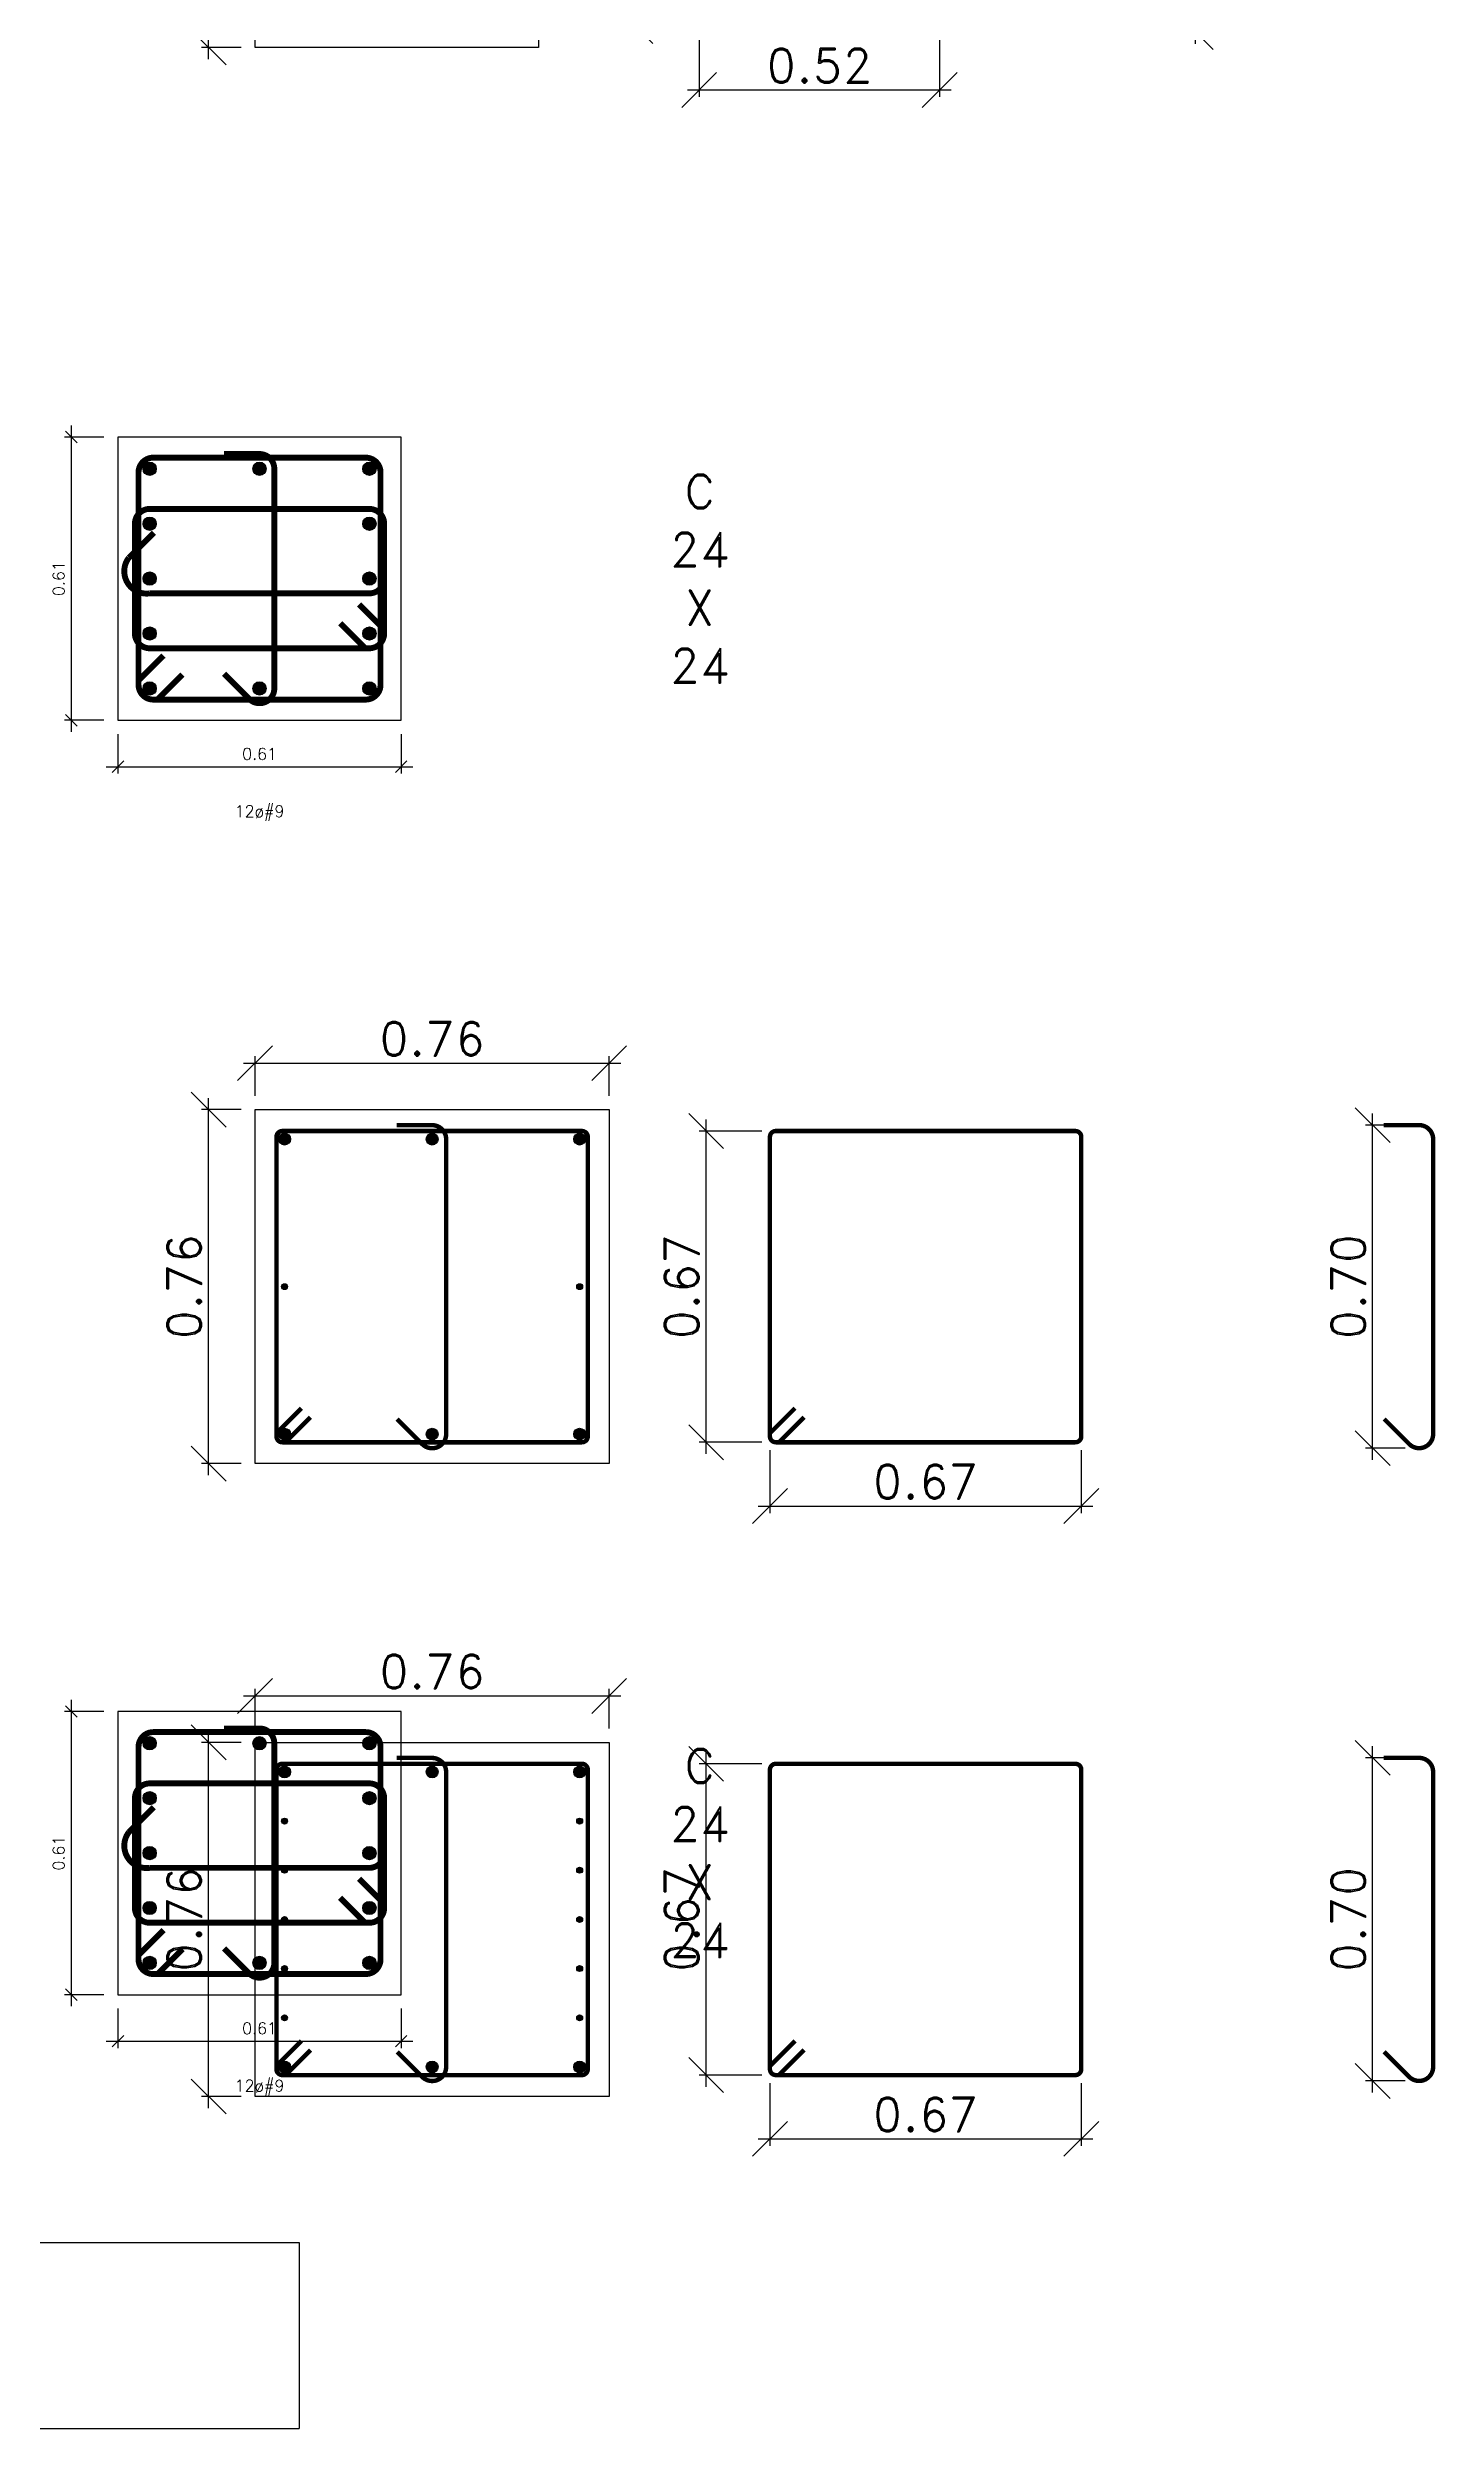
# Model space of a CAD drawing. Header units: inches. Extents: x 2674 to 28325, y -8016 to 21827.
# Drawn here: x 11544 to 11693.3, y -2273.3 to -2017.1 of the extents above; entities that cross this region are included whole.
import ezdxf

# ---------------------------------------------------------------- set-up
doc = ezdxf.new("R2010")
doc.units = ezdxf.units.IN
doc.header["$MEASUREMENT"] = 0
for name, color, linetype in [('Beam', 3, 'Continuous'), ('Column elevation contorno', 7, 'Continuous'), ('Columns', 5, 'Continuous'), ('Dimensions', 7, 'Continuous'), ('Porticos', 7, 'Continuous'), ('Rebar long', 5, 'Continuous'), ('Rebar tie', 4, 'Continuous'), ('Texts', 7, 'Continuous')]:
    doc.layers.add(name, color=color, linetype=linetype)
doc.layers.add('Beam torsion rebar', color=7, linetype='Continuous', true_color=0xaf0000)
doc.styles.add('Letra', font='romand.shx')
doc.dimstyles.new('Dimension', dxfattribs={"dimscale": 0.083333, "dimtxt": 0.025, "dimasz": 0.025, "dimexe": 0.015, "dimexo": 0.03, "dimgap": 0.015, "dimtad": 1, "dimdec": 1, "dimzin": 0, "dimdsep": 46, "dimlunit": 4, "dimtxsty": 'Letra', "dimblk": 'OBLIQUE', "dimcen": 0.015, "dimdle": 0.025, "dimclrd": 256, "dimclre": 1, "dimclrt": 4, "dimadec": 0, "dimazin": 0, "dimtfac": 1, "dimtdec": 1, "dimtofl": 0, "dimtmove": 0, "dimatfit": 3, "dimfxl": 1, "dimtolj": 1, "dimtzin": 0, "dimarcsym": 0})

# ---------------------------------------------------------------- blocks, each defined once
blk = doc.blocks.new('_Oblique')
at = {"color": 0, "linetype": 'ByBlock', "lineweight": -2}
blk.add_line((-0.5, -0.5), (0.5, 0.5), dxfattribs=at)
blk = doc.blocks.new('*D28')
at = {"linetype": 'ByBlock', "lineweight": -2, "transparency": 16777216}
blk.add_line((-0.4048, -0.3298), (-0.4048, 0.3298), dxfattribs=at)
at = {"color": 1, "linetype": 'ByBlock', "lineweight": -2, "transparency": 16777216}
for p, q in [((-0.3348, 0.3048), (-0.4198, 0.3048)), ((-0.3348, -0.3048), (-0.4198, -0.3048))]:
    blk.add_line(p, q, dxfattribs=at)
at = {"layer": 'Defpoints', "transparency": 16777216}
for p in [(-0.4048, 0.3048), (-0.3048, 0.3048), (-0.3048, -0.3048)]:
    blk.add_point(p, dxfattribs=at)
at = {"lineweight": -2, "transparency": 16777216, "xscale": 0.025, "yscale": 0.025, "zscale": 0.025}
for p, rotation in [((-0.4048, 0.3048), 90), ((-0.4048, -0.3048), 270)]:
    blk.add_blockref('_Oblique', p, dxfattribs=dict(at, rotation=rotation))
at = {"color": 4, "transparency": 16777216, "insert": (-0.4198, 0), "char_height": 0.025, "attachment_point": 8, "rotation": 90, "style": 'Letra'}
blk.add_mtext('0.61', dxfattribs=at)
blk = doc.blocks.new('*D29')
at = {"color": 1, "linetype": 'ByBlock', "lineweight": -2, "transparency": 16777216}
for p, q in [((-0.3048, -0.3348), (-0.3048, -0.4198)), ((0.3048, -0.3348), (0.3048, -0.4198))]:
    blk.add_line(p, q, dxfattribs=at)
at = {"linetype": 'ByBlock', "lineweight": -2, "transparency": 16777216}
blk.add_line((-0.3298, -0.4048), (0.3298, -0.4048), dxfattribs=at)
at = {"layer": 'Defpoints', "transparency": 16777216}
for p in [(-0.3048, -0.3048), (0.3048, -0.3048), (0.3048, -0.4048)]:
    blk.add_point(p, dxfattribs=at)
at = {"lineweight": -2, "transparency": 16777216, "xscale": 0.025, "yscale": 0.025, "zscale": 0.025, "rotation": 180}
blk.add_blockref('_Oblique', (-0.3048, -0.4048), dxfattribs=at)
at = {"lineweight": -2, "transparency": 16777216, "xscale": 0.025, "yscale": 0.025, "zscale": 0.025}
blk.add_blockref('_Oblique', (0.3048, -0.4048), dxfattribs=at)
at = {"color": 4, "transparency": 16777216, "insert": (0, -0.3898), "char_height": 0.025, "attachment_point": 8, "style": 'Letra'}
blk.add_mtext('0.61', dxfattribs=at)
blk = doc.blocks.new('#9')
blk.add_hatch(color=256).paths.add_polyline_path([(0.0143, 0, 1), (-0.0143, 0, 1)])
at = {"color": 0}
blk.add_circle((0, 0), 0.0143, dxfattribs=at)
blk = doc.blocks.new('*D239')
at = {"linetype": 'ByBlock', "lineweight": -2, "transparency": 16777216}
blk.add_line((733.5078, 5.5864), (734.1674, 5.5864), dxfattribs=at)
at = {"color": 1, "linetype": 'ByBlock', "lineweight": -2, "transparency": 16777216}
for p, q in [((733.5328, 5.5164), (733.5328, 5.6014)), ((734.1424, 5.5164), (734.1424, 5.6014))]:
    blk.add_line(p, q, dxfattribs=at)
at = {"layer": 'Defpoints', "transparency": 16777216}
for p in [(734.1424, 5.5864), (733.5328, 5.4864), (734.1424, 5.4864)]:
    blk.add_point(p, dxfattribs=at)
at = {"lineweight": -2, "transparency": 16777216, "xscale": 0.075, "yscale": 0.075, "zscale": 0.075, "rotation": 180}
blk.add_blockref('_Oblique', (733.5328, 5.5864), dxfattribs=at)
at = {"lineweight": -2, "transparency": 16777216, "xscale": 0.075, "yscale": 0.075, "zscale": 0.075}
blk.add_blockref('_Oblique', (734.1424, 5.5864), dxfattribs=at)
at = {"color": 4, "transparency": 16777216, "insert": (733.8376, 5.6014), "char_height": 0.075, "attachment_point": 8, "style": 'Letra'}
blk.add_mtext('0.61', dxfattribs=at)
blk = doc.blocks.new('*D240')
at = {"color": 1, "linetype": 'ByBlock', "lineweight": -2, "transparency": 16777216}
for p, q in [((733.5028, 5.4864), (733.4178, 5.4864)), ((733.5028, 4.7244), (733.4178, 4.7244))]:
    blk.add_line(p, q, dxfattribs=at)
at = {"linetype": 'ByBlock', "lineweight": -2, "transparency": 16777216}
blk.add_line((733.4328, 4.6994), (733.4328, 5.5114), dxfattribs=at)
at = {"layer": 'Defpoints', "transparency": 16777216}
for p in [(733.5328, 5.4864), (733.4328, 4.7244), (733.5328, 4.7244)]:
    blk.add_point(p, dxfattribs=at)
at = {"lineweight": -2, "transparency": 16777216, "xscale": 0.075, "yscale": 0.075, "zscale": 0.075}
for p, rotation in [((733.4328, 5.4864), 90), ((733.4328, 4.7244), 270)]:
    blk.add_blockref('_Oblique', p, dxfattribs=dict(at, rotation=rotation))
at = {"color": 4, "transparency": 16777216, "insert": (733.4178, 5.1054), "char_height": 0.075, "attachment_point": 8, "rotation": 90, "style": 'Letra'}
blk.add_mtext('0.76', dxfattribs=at)
blk = doc.blocks.new('#4')
h = blk.add_hatch(color=256)
edge = h.paths.add_edge_path()
edge.add_arc((0, 0), 0.00635, 0, 360)
at = {"color": 0}
blk.add_circle((0, 0), 0.00635, dxfattribs=at)
blk = doc.blocks.new('#8')
blk.add_hatch(color=256).paths.add_polyline_path([(0.0127, 0, 1), (-0.0127, 0, 1)])
at = {"color": 0}
blk.add_circle((0, 0), 0.0127, dxfattribs=at)
blk = doc.blocks.new('*D241')
at = {"color": 1, "linetype": 'ByBlock', "lineweight": -2, "transparency": 16777216}
for p, q in [((735.6268, 5.4531), (735.5418, 5.4531)), ((735.6268, 4.7577), (735.5418, 4.7577))]:
    blk.add_line(p, q, dxfattribs=at)
at = {"linetype": 'ByBlock', "lineweight": -2, "transparency": 16777216}
blk.add_line((735.5568, 4.7327), (735.5568, 5.4781), dxfattribs=at)
at = {"layer": 'Defpoints', "transparency": 16777216}
for p in [(735.5568, 5.4531), (735.6568, 5.4531), (735.6568, 4.7577)]:
    blk.add_point(p, dxfattribs=at)
at = {"lineweight": -2, "transparency": 16777216, "xscale": 0.075, "yscale": 0.075, "zscale": 0.075}
for p, rotation in [((735.5568, 5.4531), 90), ((735.5568, 4.7577), 270)]:
    blk.add_blockref('_Oblique', p, dxfattribs=dict(at, rotation=rotation))
at = {"color": 4, "transparency": 16777216, "insert": (735.5418, 5.1054), "char_height": 0.075, "attachment_point": 8, "rotation": 90, "style": 'Letra'}
blk.add_mtext('0.70', dxfattribs=at)
blk = doc.blocks.new('*D242')
at = {"color": 1, "linetype": 'ByBlock', "lineweight": -2, "transparency": 16777216}
for p, q in [((734.4711, 5.4404), (734.3361, 5.4404)), ((734.4711, 4.7704), (734.3361, 4.7704))]:
    blk.add_line(p, q, dxfattribs=at)
at = {"linetype": 'ByBlock', "lineweight": -2, "transparency": 16777216}
blk.add_line((734.3511, 4.7454), (734.3511, 5.4654), dxfattribs=at)
at = {"layer": 'Defpoints', "transparency": 16777216}
for p in [(734.3511, 5.4404), (734.5011, 5.4404), (734.5011, 4.7704)]:
    blk.add_point(p, dxfattribs=at)
at = {"lineweight": -2, "transparency": 16777216, "xscale": 0.075, "yscale": 0.075, "zscale": 0.075}
for p, rotation in [((734.3511, 5.4404), 90), ((734.3511, 4.7704), 270)]:
    blk.add_blockref('_Oblique', p, dxfattribs=dict(at, rotation=rotation))
at = {"color": 4, "transparency": 16777216, "insert": (734.3361, 5.1054), "char_height": 0.075, "attachment_point": 8, "rotation": 90, "style": 'Letra'}
blk.add_mtext('0.67', dxfattribs=at)
blk = doc.blocks.new('*D243')
at = {"color": 1, "linetype": 'ByBlock', "lineweight": -2, "transparency": 16777216}
for p, q in [((734.4884, 4.7531), (734.4884, 4.6181)), ((735.006, 4.7531), (735.006, 4.6181))]:
    blk.add_line(p, q, dxfattribs=at)
at = {"linetype": 'ByBlock', "lineweight": -2, "transparency": 16777216}
blk.add_line((734.4634, 4.6331), (735.031, 4.6331), dxfattribs=at)
at = {"layer": 'Defpoints', "transparency": 16777216}
for p in [(734.4884, 4.7831), (735.006, 4.7831), (735.006, 4.6331)]:
    blk.add_point(p, dxfattribs=at)
at = {"lineweight": -2, "transparency": 16777216, "xscale": 0.075, "yscale": 0.075, "zscale": 0.075, "rotation": 180}
blk.add_blockref('_Oblique', (734.4884, 4.6331), dxfattribs=at)
at = {"lineweight": -2, "transparency": 16777216, "xscale": 0.075, "yscale": 0.075, "zscale": 0.075}
blk.add_blockref('_Oblique', (735.006, 4.6331), dxfattribs=at)
at = {"color": 4, "transparency": 16777216, "insert": (734.7472, 4.6481), "char_height": 0.075, "attachment_point": 8, "style": 'Letra'}
blk.add_mtext('0.52', dxfattribs=at)
blk = doc.blocks.new('*D258')
at = {"linetype": 'ByBlock', "lineweight": -2, "transparency": 16777216}
blk.add_line((733.5078, 2.5384), (734.3198, 2.5384), dxfattribs=at)
at = {"color": 1, "linetype": 'ByBlock', "lineweight": -2, "transparency": 16777216}
for p, q in [((733.5328, 2.4684), (733.5328, 2.5534)), ((734.2948, 2.4684), (734.2948, 2.5534))]:
    blk.add_line(p, q, dxfattribs=at)
at = {"layer": 'Defpoints', "transparency": 16777216}
for p in [(734.2948, 2.5384), (733.5328, 2.4384), (734.2948, 2.4384)]:
    blk.add_point(p, dxfattribs=at)
at = {"lineweight": -2, "transparency": 16777216, "xscale": 0.075, "yscale": 0.075, "zscale": 0.075, "rotation": 180}
blk.add_blockref('_Oblique', (733.5328, 2.5384), dxfattribs=at)
at = {"lineweight": -2, "transparency": 16777216, "xscale": 0.075, "yscale": 0.075, "zscale": 0.075}
blk.add_blockref('_Oblique', (734.2948, 2.5384), dxfattribs=at)
at = {"color": 4, "transparency": 16777216, "insert": (733.9138, 2.5534), "char_height": 0.075, "attachment_point": 8, "style": 'Letra'}
blk.add_mtext('0.76', dxfattribs=at)
blk = doc.blocks.new('*D259')
at = {"linetype": 'ByBlock', "lineweight": -2, "transparency": 16777216}
blk.add_line((733.4328, 1.6514), (733.4328, 2.4634), dxfattribs=at)
at = {"color": 1, "linetype": 'ByBlock', "lineweight": -2, "transparency": 16777216}
for p, q in [((733.5028, 2.4384), (733.4178, 2.4384)), ((733.5028, 1.6764), (733.4178, 1.6764))]:
    blk.add_line(p, q, dxfattribs=at)
at = {"layer": 'Defpoints', "transparency": 16777216}
for p in [(733.5328, 2.4384), (733.4328, 1.6764), (733.5328, 1.6764)]:
    blk.add_point(p, dxfattribs=at)
at = {"lineweight": -2, "transparency": 16777216, "xscale": 0.075, "yscale": 0.075, "zscale": 0.075}
for p, rotation in [((733.4328, 2.4384), 90), ((733.4328, 1.6764), 270)]:
    blk.add_blockref('_Oblique', p, dxfattribs=dict(at, rotation=rotation))
at = {"color": 4, "transparency": 16777216, "insert": (733.4178, 2.0574), "char_height": 0.075, "attachment_point": 8, "rotation": 90, "style": 'Letra'}
blk.add_mtext('0.76', dxfattribs=at)
blk = doc.blocks.new('*D260')
at = {"linetype": 'ByBlock', "lineweight": -2, "transparency": 16777216}
blk.add_line((735.9378, 1.6847), (735.9378, 2.4301), dxfattribs=at)
at = {"color": 1, "linetype": 'ByBlock', "lineweight": -2, "transparency": 16777216}
for p, q in [((736.0078, 2.4051), (735.9228, 2.4051)), ((736.0078, 1.7097), (735.9228, 1.7097))]:
    blk.add_line(p, q, dxfattribs=at)
at = {"layer": 'Defpoints', "transparency": 16777216}
for p in [(735.9378, 2.4051), (736.0378, 2.4051), (736.0378, 1.7097)]:
    blk.add_point(p, dxfattribs=at)
at = {"lineweight": -2, "transparency": 16777216, "xscale": 0.075, "yscale": 0.075, "zscale": 0.075}
for p, rotation in [((735.9378, 2.4051), 90), ((735.9378, 1.7097), 270)]:
    blk.add_blockref('_Oblique', p, dxfattribs=dict(at, rotation=rotation))
at = {"color": 4, "transparency": 16777216, "insert": (735.9228, 2.0574), "char_height": 0.075, "attachment_point": 8, "rotation": 90, "style": 'Letra'}
blk.add_mtext('0.70', dxfattribs=at)
blk = doc.blocks.new('*D261')
at = {"linetype": 'ByBlock', "lineweight": -2, "transparency": 16777216}
blk.add_line((734.5035, 1.6974), (734.5035, 2.4174), dxfattribs=at)
at = {"color": 1, "linetype": 'ByBlock', "lineweight": -2, "transparency": 16777216}
for p, q in [((734.6235, 2.3924), (734.4885, 2.3924)), ((734.6235, 1.7224), (734.4885, 1.7224))]:
    blk.add_line(p, q, dxfattribs=at)
at = {"layer": 'Defpoints', "transparency": 16777216}
for p in [(734.5035, 2.3924), (734.6535, 2.3924), (734.6535, 1.7224)]:
    blk.add_point(p, dxfattribs=at)
at = {"lineweight": -2, "transparency": 16777216, "xscale": 0.075, "yscale": 0.075, "zscale": 0.075}
for p, rotation in [((734.5035, 2.3924), 90), ((734.5035, 1.7224), 270)]:
    blk.add_blockref('_Oblique', p, dxfattribs=dict(at, rotation=rotation))
at = {"color": 4, "transparency": 16777216, "insert": (734.4885, 2.0574), "char_height": 0.075, "attachment_point": 8, "rotation": 90, "style": 'Letra'}
blk.add_mtext('0.67', dxfattribs=at)
blk = doc.blocks.new('*D262')
at = {"color": 1, "linetype": 'ByBlock', "lineweight": -2, "transparency": 16777216}
for p, q in [((734.6408, 1.7051), (734.6408, 1.5701)), ((735.3108, 1.7051), (735.3108, 1.5701))]:
    blk.add_line(p, q, dxfattribs=at)
at = {"linetype": 'ByBlock', "lineweight": -2, "transparency": 16777216}
blk.add_line((734.6158, 1.5851), (735.3358, 1.5851), dxfattribs=at)
at = {"layer": 'Defpoints', "transparency": 16777216}
for p in [(734.6408, 1.7351), (735.3108, 1.7351), (735.3108, 1.5851)]:
    blk.add_point(p, dxfattribs=at)
at = {"lineweight": -2, "transparency": 16777216, "xscale": 0.075, "yscale": 0.075, "zscale": 0.075, "rotation": 180}
blk.add_blockref('_Oblique', (734.6408, 1.5851), dxfattribs=at)
at = {"lineweight": -2, "transparency": 16777216, "xscale": 0.075, "yscale": 0.075, "zscale": 0.075}
blk.add_blockref('_Oblique', (735.3108, 1.5851), dxfattribs=at)
at = {"color": 4, "transparency": 16777216, "insert": (734.9758, 1.6001), "char_height": 0.075, "attachment_point": 8, "style": 'Letra'}
blk.add_mtext('0.67', dxfattribs=at)
blk = doc.blocks.new('*D263')
at = {"color": 1, "linetype": 'ByBlock', "lineweight": -2, "transparency": 16777216}
for p, q in [((733.5328, 1.1064), (733.5328, 1.1914)), ((734.2948, 1.1064), (734.2948, 1.1914))]:
    blk.add_line(p, q, dxfattribs=at)
at = {"linetype": 'ByBlock', "lineweight": -2, "transparency": 16777216}
blk.add_line((733.5078, 1.1764), (734.3198, 1.1764), dxfattribs=at)
at = {"layer": 'Defpoints', "transparency": 16777216}
for p in [(734.2948, 1.1764), (733.5328, 1.0764), (734.2948, 1.0764)]:
    blk.add_point(p, dxfattribs=at)
at = {"lineweight": -2, "transparency": 16777216, "xscale": 0.075, "yscale": 0.075, "zscale": 0.075, "rotation": 180}
blk.add_blockref('_Oblique', (733.5328, 1.1764), dxfattribs=at)
at = {"lineweight": -2, "transparency": 16777216, "xscale": 0.075, "yscale": 0.075, "zscale": 0.075}
blk.add_blockref('_Oblique', (734.2948, 1.1764), dxfattribs=at)
at = {"color": 4, "transparency": 16777216, "insert": (733.9138, 1.1914), "char_height": 0.075, "attachment_point": 8, "style": 'Letra'}
blk.add_mtext('0.76', dxfattribs=at)
blk = doc.blocks.new('*D264')
at = {"color": 1, "linetype": 'ByBlock', "lineweight": -2, "transparency": 16777216}
for p, q in [((733.5028, 1.0764), (733.4178, 1.0764)), ((733.5028, 0.3144), (733.4178, 0.3144))]:
    blk.add_line(p, q, dxfattribs=at)
at = {"linetype": 'ByBlock', "lineweight": -2, "transparency": 16777216}
blk.add_line((733.4328, 0.2894), (733.4328, 1.1014), dxfattribs=at)
at = {"layer": 'Defpoints', "transparency": 16777216}
for p in [(733.5328, 1.0764), (733.4328, 0.3144), (733.5328, 0.3144)]:
    blk.add_point(p, dxfattribs=at)
at = {"lineweight": -2, "transparency": 16777216, "xscale": 0.075, "yscale": 0.075, "zscale": 0.075}
for p, rotation in [((733.4328, 1.0764), 90), ((733.4328, 0.3144), 270)]:
    blk.add_blockref('_Oblique', p, dxfattribs=dict(at, rotation=rotation))
at = {"color": 4, "transparency": 16777216, "insert": (733.4178, 0.6954), "char_height": 0.075, "attachment_point": 8, "rotation": 90, "style": 'Letra'}
blk.add_mtext('0.76', dxfattribs=at)
blk = doc.blocks.new('*D265')
at = {"color": 1, "linetype": 'ByBlock', "lineweight": -2, "transparency": 16777216}
for p, q in [((736.0078, 1.0431), (735.9228, 1.0431)), ((736.0078, 0.3477), (735.9228, 0.3477))]:
    blk.add_line(p, q, dxfattribs=at)
at = {"linetype": 'ByBlock', "lineweight": -2, "transparency": 16777216}
blk.add_line((735.9378, 0.3227), (735.9378, 1.0681), dxfattribs=at)
at = {"layer": 'Defpoints', "transparency": 16777216}
for p in [(735.9378, 1.0431), (736.0378, 1.0431), (736.0378, 0.3477)]:
    blk.add_point(p, dxfattribs=at)
at = {"lineweight": -2, "transparency": 16777216, "xscale": 0.075, "yscale": 0.075, "zscale": 0.075}
for p, rotation in [((735.9378, 1.0431), 90), ((735.9378, 0.3477), 270)]:
    blk.add_blockref('_Oblique', p, dxfattribs=dict(at, rotation=rotation))
at = {"color": 4, "transparency": 16777216, "insert": (735.9228, 0.6954), "char_height": 0.075, "attachment_point": 8, "rotation": 90, "style": 'Letra'}
blk.add_mtext('0.70', dxfattribs=at)
blk = doc.blocks.new('*D266')
at = {"color": 1, "linetype": 'ByBlock', "lineweight": -2, "transparency": 16777216}
for p, q in [((734.6235, 1.0304), (734.4885, 1.0304)), ((734.6235, 0.3604), (734.4885, 0.3604))]:
    blk.add_line(p, q, dxfattribs=at)
at = {"linetype": 'ByBlock', "lineweight": -2, "transparency": 16777216}
blk.add_line((734.5035, 0.3354), (734.5035, 1.0554), dxfattribs=at)
at = {"layer": 'Defpoints', "transparency": 16777216}
for p in [(734.5035, 1.0304), (734.6535, 1.0304), (734.6535, 0.3604)]:
    blk.add_point(p, dxfattribs=at)
at = {"lineweight": -2, "transparency": 16777216, "xscale": 0.075, "yscale": 0.075, "zscale": 0.075}
for p, rotation in [((734.5035, 1.0304), 90), ((734.5035, 0.3604), 270)]:
    blk.add_blockref('_Oblique', p, dxfattribs=dict(at, rotation=rotation))
at = {"color": 4, "transparency": 16777216, "insert": (734.4885, 0.6954), "char_height": 0.075, "attachment_point": 8, "rotation": 90, "style": 'Letra'}
blk.add_mtext('0.67', dxfattribs=at)
blk = doc.blocks.new('*D267')
at = {"color": 1, "linetype": 'ByBlock', "lineweight": -2, "transparency": 16777216}
for p, q in [((734.6408, 0.3431), (734.6408, 0.2081)), ((735.3108, 0.3431), (735.3108, 0.2081))]:
    blk.add_line(p, q, dxfattribs=at)
at = {"linetype": 'ByBlock', "lineweight": -2, "transparency": 16777216}
blk.add_line((734.6158, 0.2231), (735.3358, 0.2231), dxfattribs=at)
at = {"layer": 'Defpoints', "transparency": 16777216}
for p in [(734.6408, 0.3731), (735.3108, 0.3731), (735.3108, 0.2231)]:
    blk.add_point(p, dxfattribs=at)
at = {"lineweight": -2, "transparency": 16777216, "xscale": 0.075, "yscale": 0.075, "zscale": 0.075, "rotation": 180}
blk.add_blockref('_Oblique', (734.6408, 0.2231), dxfattribs=at)
at = {"lineweight": -2, "transparency": 16777216, "xscale": 0.075, "yscale": 0.075, "zscale": 0.075}
blk.add_blockref('_Oblique', (735.3108, 0.2231), dxfattribs=at)
at = {"color": 4, "transparency": 16777216, "insert": (734.9758, 0.2381), "char_height": 0.075, "attachment_point": 8, "style": 'Letra'}
blk.add_mtext('0.67', dxfattribs=at)
blk = doc.blocks.new('C 24 X 24')
at = {"layer": 'Columns'}
blk.add_lwpolyline([(-0.3048, -0.3048), (0.3048, -0.3048), (0.3048, 0.3048), (-0.3048, 0.3048)], close=True, dxfattribs=at)
at = {"layer": 'Rebar tie'}
for points in [[(-0.2065, -0.1657, 0.0127, 0.0127, 0), (-0.2604, -0.2196, 0.0127, 0.0127, 0), (-0.2604, -0.2286, 0.0127, 0.0127, 0.414214), (-0.2286, -0.2604, 0.0127, 0.0127, 0), (0.2286, -0.2604, 0.0127, 0.0127, 0.414214), (0.2604, -0.2286, 0.0127, 0.0127, 0), (0.2604, 0.2286, 0.0127, 0.0127, 0.414214), (0.2286, 0.2604, 0.0127, 0.0127, 0), (-0.2286, 0.2604, 0.0127, 0.0127, 0.414214), (-0.2604, 0.2286, 0.0127, 0.0127, 0), (-0.2604, -0.2286, 0.0127, 0.0127, 0.414214), (-0.2286, -0.2604, 0.0127, 0.0127, 0), (-0.2196, -0.2604, 0.0127, 0.0127, 0), (-0.1657, -0.2065, 0.0127, 0.0127, 0)], [(-0.0763, -0.205, 0.0127, 0.0127, 0), (-0.0225, -0.2589, 0.0127, 0.0127, 0.668179), (0.0318, -0.2364, 0.0127, 0.0127, 0), (0.0318, 0.2364, 0.0127, 0.0127, 0.414214), (0, 0.2682, 0.0127, 0.0127, 0), (-0.0762, 0.2682, 0.0127, 0.0127, 0)], [(0.2143, -0.0554, 0.0127, 0.0127, 0), (0.2682, -0.1092, 0.0127, 0.0127, 0), (0.2682, -0.1182, 0.0127, 0.0127, -0.414214), (0.2364, -0.15, 0.0127, 0.0127, 0), (-0.2364, -0.15, 0.0127, 0.0127, -0.414214), (-0.2682, -0.1182, 0.0127, 0.0127, 0), (-0.2682, 0.1182, 0.0127, 0.0127, -0.414214), (-0.2364, 0.15, 0.0127, 0.0127, 0), (0.2364, 0.15, 0.0127, 0.0127, -0.414214), (0.2682, 0.1182, 0.0127, 0.0127, 0), (0.2682, -0.1182, 0.0127, 0.0127, -0.414214), (0.2364, -0.15, 0.0127, 0.0127, 0), (0.2275, -0.15, 0.0127, 0.0127, 0), (0.1736, -0.0961, 0.0127, 0.0127, 0)], [(-0.2275, 0.0988, 0.0127, 0.0127, 0), (-0.2813, 0.0449, 0.0127, 0.0127, 0.668179), (-0.2364, -0.0318, 0.0127, 0.0127, 0), (0.2364, -0.0318, 0.0127, 0.0127, 0.414214), (0.2682, 0, 0.0127, 0.0127, 0), (0.2682, 0.0762, 0.0127, 0.0127, 0)]]:
    blk.add_lwpolyline(points, format="xyseb", dxfattribs=at)
at = {"layer": 'Rebar long', "color": 0}
for p in [(-0.2364, 0.2364), (0, 0.2364), (0.2364, 0.2364), (-0.2364, 0.1182), (0.2364, 0.1182), (-0.2364, 0), (0.2364, 0), (-0.2364, -0.1182), (0.2364, -0.1182), (-0.2364, -0.2364), (0, -0.2364), (0.2364, -0.2364)]:
    blk.add_blockref('#9', p, dxfattribs=at)
at = {"layer": 'Texts', "insert": (0, -0.5048), "char_height": 0.025, "width": 0.056717, "attachment_point": 5, "style": 'Letra'}
blk.add_mtext('12ø#9', dxfattribs=at)
at = {"layer": 'Dimensions'}
for p2, distance, picture, middle in [((-0.3048, 0.3048), 0.1, '*D28', (-0.4048, 0)), ((0.3048, -0.3048), -0.1, '*D29', (0, -0.4048))]:
    dim = blk.add_aligned_dim(p1=(-0.3048, -0.3048), p2=p2, distance=distance, dimstyle='Dimension', override={"dimtxt": 0.025, "dimasz": 0.025, "dimpost": '<>'}, dxfattribs=at)
    dim.commit()
    dim.dimension.update_dxf_attribs({"geometry": picture, "text_midpoint": middle})
blk = doc.blocks.new('B33-B34-B35-B36-Story1- SECT')
at = {"layer": 'Beam'}
blk.add_lwpolyline([(733.5328, 5.4864), (734.1424, 5.4864), (734.1424, 4.7244), (733.5328, 4.7244)], close=True, dxfattribs=at)
at = {"layer": 'Rebar tie'}
for points in [[(733.6327, 4.8438, 0.00953, 0.00953, 0), (733.5788, 4.7899, 0.00953, 0.00953, 0), (733.5788, 4.7831, 0.00953, 0.00953, 0.414214), (733.5915, 4.7704, 0.00953, 0.00953, 0), (734.0837, 4.7704, 0.00953, 0.00953, 0.414214), (734.0964, 4.7831, 0.00953, 0.00953, 0), (734.0964, 5.4277, 0.00953, 0.00953, 0.414214), (734.0837, 5.4404, 0.00953, 0.00953, 0), (733.5915, 5.4404, 0.00953, 0.00953, 0.414214), (733.5788, 5.4277, 0.00953, 0.00953, 0), (733.5788, 4.7831, 0.00953, 0.00953, 0.414214), (733.5915, 4.7704, 0.00953, 0.00953, 0), (733.5983, 4.7704, 0.00953, 0.00953, 0), (733.6522, 4.8243, 0.00953, 0.00953, 0)], [(734.5423, 4.8438, 0.00953, 0.00953, 0), (734.4884, 4.7899, 0.00953, 0.00953, 0), (734.4884, 4.7831, 0.00953, 0.00953, 0.414214), (734.5011, 4.7704, 0.00953, 0.00953, 0), (734.9933, 4.7704, 0.00953, 0.00953, 0.414214), (735.006, 4.7831, 0.00953, 0.00953, 0), (735.006, 5.4277, 0.00953, 0.00953, 0.414214), (734.9933, 5.4404, 0.00953, 0.00953, 0), (734.5011, 5.4404, 0.00953, 0.00953, 0.414214), (734.4884, 5.4277, 0.00953, 0.00953, 0), (734.4884, 4.7831, 0.00953, 0.00953, 0.414214), (734.5011, 4.7704, 0.00953, 0.00953, 0), (734.5079, 4.7704, 0.00953, 0.00953, 0), (734.5618, 4.8243, 0.00953, 0.00953, 0)], [(735.5816, 4.8205, 0.00953, 0.00953, 0), (735.6355, 4.7666, 0.00953, 0.00953, 0.668179), (735.687, 4.7879, 0.00953, 0.00953, 0), (735.687, 5.4229, 0.00953, 0.00953, 0.414214), (735.6568, 5.4531, 0.00953, 0.00953, 0), (735.5806, 5.4531, 0.00953, 0.00953, 0)]]:
    blk.add_lwpolyline(points, format="xyseb", dxfattribs=at)
at = {"layer": 'Beam torsion rebar', "color": 0}
for p in [(733.5963, 5.1054), (734.0789, 5.1054)]:
    blk.add_blockref('#4', p, dxfattribs=at)
at = {"layer": 'Rebar long', "color": 0}
for p in [(733.5963, 5.4229), (733.8376, 5.4229), (734.0789, 5.4229), (733.5963, 4.7879), (733.8376, 4.7879), (734.0789, 4.7879)]:
    blk.add_blockref('#8', p, dxfattribs=at)
at = {"layer": 'Dimensions'}
for p1, p2, distance, picture, middle in [((733.5328, 5.4864), (734.1424, 5.4864), 0.1, '*D239', (733.8376, 5.5864)), ((733.5328, 5.4864), (733.5328, 4.7244), -0.1, '*D240', (733.4328, 5.1054)), ((735.6568, 4.7577), (735.6568, 5.4531), 0.1, '*D241', (735.5568, 5.1054)), ((734.5011, 4.7704), (734.5011, 5.4404), 0.15, '*D242', (734.3511, 5.1054)), ((734.4884, 4.7831), (735.006, 4.7831), -0.15, '*D243', (734.7472, 4.6331))]:
    dim = blk.add_aligned_dim(p1=p1, p2=p2, distance=distance, dimstyle='Dimension', override={"dimtxt": 0.075, "dimasz": 0.075, "dimpost": '<>'}, dxfattribs=at)
    dim.commit()
    dim.dimension.update_dxf_attribs({"geometry": picture, "text_midpoint": middle})
blk = doc.blocks.new('B33-B34-B35-B36-Plinth Level- SECT')
at = {"layer": 'Beam'}
for points in [[(733.5328, 2.4384), (734.2948, 2.4384), (734.2948, 1.6764), (733.5328, 1.6764)], [(733.5328, 1.0764), (734.2948, 1.0764), (734.2948, 0.3144), (733.5328, 0.3144)]]:
    blk.add_lwpolyline(points, close=True, dxfattribs=at)
at = {"layer": 'Rebar tie'}
for points in [[(735.9626, 1.7725, 0.00953, 0.00953, 0), (736.0165, 1.7186, 0.00953, 0.00953, 0.668179), (736.068, 1.7399, 0.00953, 0.00953, 0), (736.068, 2.3749, 0.00953, 0.00953, 0.414214), (736.0378, 2.4051, 0.00953, 0.00953, 0), (735.9616, 2.4051, 0.00953, 0.00953, 0)], [(733.6327, 1.7958, 0.00953, 0.00953, 0), (733.5788, 1.7419, 0.00953, 0.00953, 0), (733.5788, 1.7351, 0.00953, 0.00953, 0.414214), (733.5915, 1.7224, 0.00953, 0.00953, 0), (734.2361, 1.7224, 0.00953, 0.00953, 0.414214), (734.2488, 1.7351, 0.00953, 0.00953, 0), (734.2488, 2.3797, 0.00953, 0.00953, 0.414214), (734.2361, 2.3924, 0.00953, 0.00953, 0), (733.5915, 2.3924, 0.00953, 0.00953, 0.414214), (733.5788, 2.3797, 0.00953, 0.00953, 0), (733.5788, 1.7351, 0.00953, 0.00953, 0.414214), (733.5915, 1.7224, 0.00953, 0.00953, 0), (733.5983, 1.7224, 0.00953, 0.00953, 0), (733.6522, 1.7763, 0.00953, 0.00953, 0)], [(734.6947, 1.7958, 0.00953, 0.00953, 0), (734.6408, 1.7419, 0.00953, 0.00953, 0), (734.6408, 1.7351, 0.00953, 0.00953, 0.414214), (734.6535, 1.7224, 0.00953, 0.00953, 0), (735.2981, 1.7224, 0.00953, 0.00953, 0.414214), (735.3108, 1.7351, 0.00953, 0.00953, 0), (735.3108, 2.3797, 0.00953, 0.00953, 0.414214), (735.2981, 2.3924, 0.00953, 0.00953, 0), (734.6535, 2.3924, 0.00953, 0.00953, 0.414214), (734.6408, 2.3797, 0.00953, 0.00953, 0), (734.6408, 1.7351, 0.00953, 0.00953, 0.414214), (734.6535, 1.7224, 0.00953, 0.00953, 0), (734.6603, 1.7224, 0.00953, 0.00953, 0), (734.7142, 1.7763, 0.00953, 0.00953, 0)], [(733.6327, 0.4338, 0.00953, 0.00953, 0), (733.5788, 0.3799, 0.00953, 0.00953, 0), (733.5788, 0.3731, 0.00953, 0.00953, 0.414214), (733.5915, 0.3604, 0.00953, 0.00953, 0), (734.2361, 0.3604, 0.00953, 0.00953, 0.414214), (734.2488, 0.3731, 0.00953, 0.00953, 0), (734.2488, 1.0177, 0.00953, 0.00953, 0.414214), (734.2361, 1.0304, 0.00953, 0.00953, 0), (733.5915, 1.0304, 0.00953, 0.00953, 0.414214), (733.5788, 1.0177, 0.00953, 0.00953, 0), (733.5788, 0.3731, 0.00953, 0.00953, 0.414214), (733.5915, 0.3604, 0.00953, 0.00953, 0), (733.5983, 0.3604, 0.00953, 0.00953, 0), (733.6522, 0.4143, 0.00953, 0.00953, 0)], [(734.6947, 0.4338, 0.00953, 0.00953, 0), (734.6408, 0.3799, 0.00953, 0.00953, 0), (734.6408, 0.3731, 0.00953, 0.00953, 0.414214), (734.6535, 0.3604, 0.00953, 0.00953, 0), (735.2981, 0.3604, 0.00953, 0.00953, 0.414214), (735.3108, 0.3731, 0.00953, 0.00953, 0), (735.3108, 1.0177, 0.00953, 0.00953, 0.414214), (735.2981, 1.0304, 0.00953, 0.00953, 0), (734.6535, 1.0304, 0.00953, 0.00953, 0.414214), (734.6408, 1.0177, 0.00953, 0.00953, 0), (734.6408, 0.3731, 0.00953, 0.00953, 0.414214), (734.6535, 0.3604, 0.00953, 0.00953, 0), (734.6603, 0.3604, 0.00953, 0.00953, 0), (734.7142, 0.4143, 0.00953, 0.00953, 0)], [(735.9626, 0.4105, 0.00953, 0.00953, 0), (736.0165, 0.3566, 0.00953, 0.00953, 0.668179), (736.068, 0.3779, 0.00953, 0.00953, 0), (736.068, 1.0129, 0.00953, 0.00953, 0.414214), (736.0378, 1.0431, 0.00953, 0.00953, 0), (735.9616, 1.0431, 0.00953, 0.00953, 0)]]:
    blk.add_lwpolyline(points, format="xyseb", dxfattribs=at)
at = {"layer": 'Beam torsion rebar', "color": 0}
for p in [(733.5963, 2.0574), (734.2313, 2.0574), (733.5963, 0.9071), (734.2313, 0.9071), (733.5963, 0.8012), (734.2313, 0.8012), (733.5963, 0.6954), (734.2313, 0.6954), (733.5963, 0.5896), (734.2313, 0.5896), (733.5963, 0.4837), (734.2313, 0.4837)]:
    blk.add_blockref('#4', p, dxfattribs=at)
at = {"layer": 'Rebar long', "color": 0}
for p in [(733.5963, 2.3749), (733.9138, 2.3749), (734.2313, 2.3749), (733.5963, 1.7399), (733.9138, 1.7399), (734.2313, 1.7399), (733.5963, 1.0129), (733.9138, 1.0129), (734.2313, 1.0129), (733.5963, 0.3779), (733.9138, 0.3779), (734.2313, 0.3779)]:
    blk.add_blockref('#8', p, dxfattribs=at)
at = {"layer": 'Dimensions'}
for p1, p2, distance, picture, middle in [((733.5328, 2.4384), (734.2948, 2.4384), 0.1, '*D258', (733.9138, 2.5384)), ((733.5328, 2.4384), (733.5328, 1.6764), -0.1, '*D259', (733.4328, 2.0574)), ((734.6535, 1.7224), (734.6535, 2.3924), 0.15, '*D261', (734.5035, 2.0574)), ((736.0378, 1.7097), (736.0378, 2.4051), 0.1, '*D260', (735.9378, 2.0574)), ((734.6408, 1.7351), (735.3108, 1.7351), -0.15, '*D262', (734.9758, 1.5851)), ((733.5328, 1.0764), (734.2948, 1.0764), 0.1, '*D263', (733.9138, 1.1764)), ((733.5328, 1.0764), (733.5328, 0.3144), -0.1, '*D264', (733.4328, 0.6954)), ((736.0378, 0.3477), (736.0378, 1.0431), 0.1, '*D265', (735.9378, 0.6954)), ((734.6535, 0.3604), (734.6535, 1.0304), 0.15, '*D266', (734.5035, 0.6954)), ((734.6408, 0.3731), (735.3108, 0.3731), -0.15, '*D267', (734.9758, 0.2231))]:
    dim = blk.add_aligned_dim(p1=p1, p2=p2, distance=distance, dimstyle='Dimension', override={"dimtxt": 0.075, "dimasz": 0.075, "dimpost": '<>'}, dxfattribs=at)
    dim.commit()
    dim.dimension.update_dxf_attribs({"geometry": picture, "text_midpoint": middle})

msp = doc.modelspace()

# ---------------------------------------------------------------- linework, layer by layer
at = {"layer": 'Column elevation contorno'}
for points in [[(11536.31, -2253.33), (11571.07, -2253.33)], [(11571.07, -2253.33), (11571.07, -2273.33)], [(11471.07, -2273.33), (11571.07, -2273.33)]]:
    msp.add_lwpolyline(points, dxfattribs=at)
at = {"layer": 'Rebar tie'}
for points in [[(11581.6, -2164.71, 0.476, 0.476, 0), (11584.3, -2167.41, 0.476, 0.476, 0.668179), (11586.87, -2166.34, 0.476, 0.476, 0), (11586.87, -2134.59, 0.476, 0.476, 0.414214), (11585.36, -2133.08, 0.476, 0.476, 0), (11581.55, -2133.08, 0.476, 0.476, 0)], [(11581.6, -2232.81, 0.476, 0.476, 0), (11584.3, -2235.51, 0.476, 0.476, 0.668179), (11586.87, -2234.44, 0.476, 0.476, 0), (11586.87, -2202.69, 0.476, 0.476, 0.414214), (11585.36, -2201.18, 0.476, 0.476, 0), (11581.55, -2201.18, 0.476, 0.476, 0)]]:
    msp.add_lwpolyline(points, format="xyseb", dxfattribs=at)

# ---------------------------------------------------------------- block references
at = {"layer": 'Dimensions', "color": 0, "xscale": 49.99999999999999, "yscale": 49.99999999999999, "zscale": 49.99999999999999}
for p in [(11566.79, -2074.26), (11566.79, -2211.42)]:
    msp.add_blockref('C 24 X 24', p, dxfattribs=at)
at = {"layer": 'Porticos', "color": 0, "xscale": 49.99999999999999, "yscale": 49.99999999999999, "zscale": 49.99999999999999}
for name in ['B33-B34-B35-B36-Story1- SECT', 'B33-B34-B35-B36-Plinth Level- SECT']:
    msp.add_blockref(name, (-25110.33, -2253.33), dxfattribs=at)

# ---------------------------------------------------------------- texts
at = {"layer": 'Texts', "char_height": 3.75, "width": 2.8358, "attachment_point": 5, "style": 'Letra'}
for insert in [(11614.15, -2074.26), (11614.15, -2211.42)]:
    msp.add_mtext('C 24 X 24', dxfattribs=dict(at, insert=insert))

doc.saveas('drawing.dxf')
